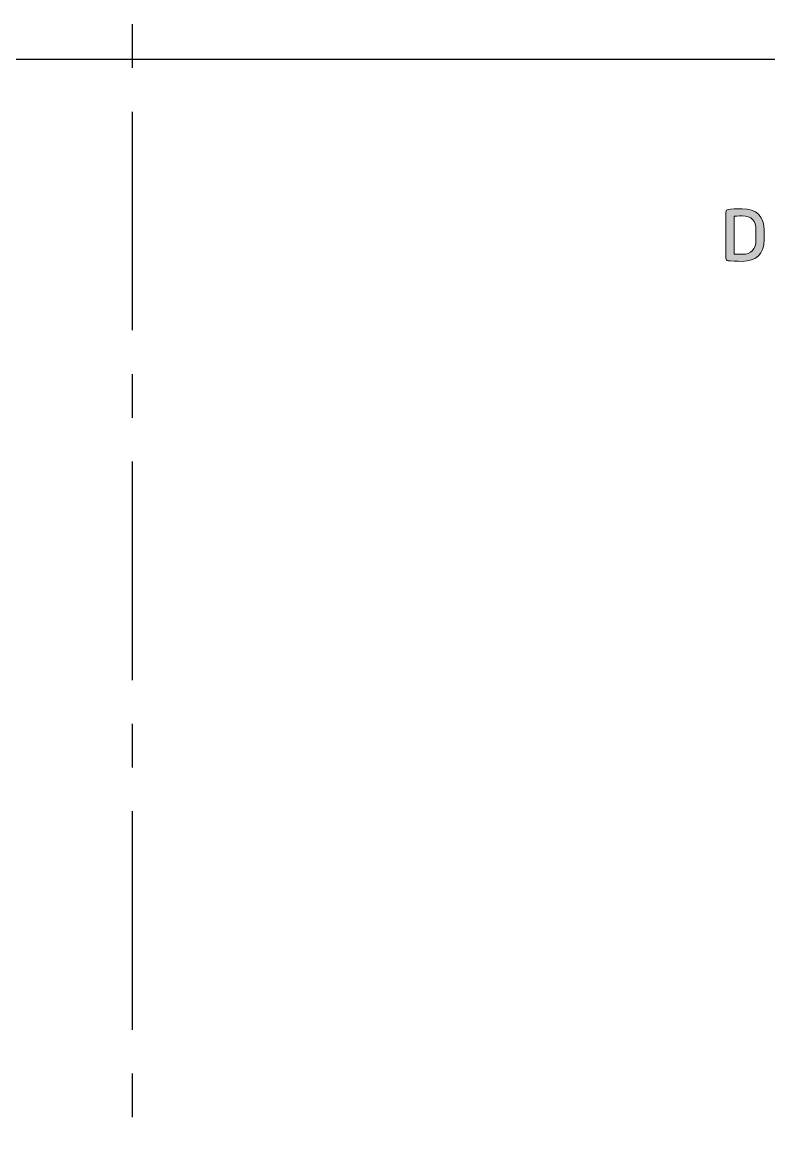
# Model space of a CAD drawing. Extents: x 16296675745 to 16296677481, y -37409619395 to -37409618123.
# Drawn here: x 16296676000.4 to 16296676043.1, y -37409618375.8 to -37409618312.3 of the extents above; entities that cross this region are included whole.
import ezdxf

# ---------------------------------------------------------------- set-up
doc = ezdxf.new("R2010")
doc.units = 0
doc.header["$LTSCALE"] = 10
doc.header["$MEASUREMENT"] = 0
doc.linetypes.add('CENTER', pattern=[2, 1.25, -0.25, 0.25, -0.25])
doc.layers.get('0').update_dxf_attribs({"linetype": 'CONTINUOUS'})
doc.layers.add('BODY', color=7, linetype='CONTINUOUS')
doc.layers.add('레이어 1', color=7, linetype='CONTINUOUS', lineweight=0)

msp = doc.modelspace()

# ---------------------------------------------------------------- hatches: boundary and pattern name
at = {"layer": '레이어 1'}
h = msp.add_hatch(color=7, dxfattribs=at)
h.dxf.hatch_style = 2
edge = h.paths.add_edge_path()
edge.add_spline(control_points=[(16296676042.38246, -37409618324.766983), (16296676042.38246, -37409618325.331192), (16296676042.12504, -37409618325.60569), (16296676041.595221, -37409618325.60569), (16296676041.595221, -37409618325.60569), (16296676041.232731, -37409618325.598991), (16296676041.13826, -37409618325.597343), (16296676041.13826, -37409618325.597343), (16296676041.13826, -37409618323.434029), (16296676041.13826, -37409618323.434029), (16296676041.32601, -37409618323.415382), (16296676041.592831, -37409618323.412247), (16296676041.59548, -37409618323.412247), (16296676042.13966, -37409618323.412247), (16296676042.38246, -37409618323.670776), (16296676042.38246, -37409618324.250214), (16296676042.38246, -37409618324.250214), (16296676042.38246, -37409618324.766983), (16296676042.38246, -37409618324.766983)], knot_values=[0, 0, 0, 0, 1, 1, 1, 2, 2, 2, 3, 3, 3, 4, 4, 4, 5, 5, 5, 6, 6, 6, 6], degree=3, periodic=0)
edge = h.paths.add_edge_path()
edge.add_spline(control_points=[(16296676041.595221, -37409618323.005859), (16296676041.3011, -37409618323.005859), (16296676040.919559, -37409618323.023918), (16296676040.794439, -37409618323.044052), (16296676040.71619, -37409618323.057182), (16296676040.666031, -37409618323.115669), (16296676040.666031, -37409618323.192947), (16296676040.666031, -37409618323.192947), (16296676040.666031, -37409618325.824692), (16296676040.666031, -37409618325.824692), (16296676040.666031, -37409618325.905701), (16296676040.716669, -37409618325.962692), (16296676040.798241, -37409618325.974022), (16296676040.91658, -37409618325.993713), (16296676041.296881, -37409618326.01162), (16296676041.595221, -37409618326.01162), (16296676042.41647, -37409618326.01162), (16296676042.85038, -37409618325.581078), (16296676042.85038, -37409618324.766983), (16296676042.85038, -37409618324.766983), (16296676042.85038, -37409618324.250214), (16296676042.85038, -37409618324.250214), (16296676042.85038, -37409618323.436119), (16296676042.41647, -37409618323.005859), (16296676041.595221, -37409618323.005859)], knot_values=[0, 0, 0, 0, 1, 1, 1, 2, 2, 2, 3, 3, 3, 4, 4, 4, 5, 5, 5, 6, 6, 6, 7, 7, 7, 8, 8, 8, 8], degree=3, periodic=0)

# ---------------------------------------------------------------- linework, layer by layer
at = {"color": 1, "linetype": 'CENTER'}
msp.add_line((16296676006.693979, -37409618297.456497), (16296676006.693979, -37409618413.956497), dxfattribs=at)
at = {"layer": 'BODY'}
msp.add_line((16296675939.693979, -37409618314.456497), (16296676073.693979, -37409618314.456497), dxfattribs=at)
at = {"layer": '레이어 1', "color": 7}
for points, knots in [([(16296676041.595221, -37409618323.005859), (16296676041.3011, -37409618323.005859), (16296676040.919559, -37409618323.023918), (16296676040.794439, -37409618323.044052), (16296676040.71619, -37409618323.057182), (16296676040.666031, -37409618323.115669), (16296676040.666031, -37409618323.192947), (16296676040.666031, -37409618323.192947), (16296676040.666031, -37409618325.824692), (16296676040.666031, -37409618325.824692), (16296676040.666031, -37409618325.905701), (16296676040.716669, -37409618325.962692), (16296676040.798241, -37409618325.974022), (16296676040.91658, -37409618325.993713), (16296676041.296881, -37409618326.01162), (16296676041.595221, -37409618326.01162), (16296676042.41647, -37409618326.01162), (16296676042.85038, -37409618325.581078), (16296676042.85038, -37409618324.766983), (16296676042.85038, -37409618324.766983), (16296676042.85038, -37409618324.250214), (16296676042.85038, -37409618324.250214), (16296676042.85038, -37409618323.436119), (16296676042.41647, -37409618323.005859), (16296676041.595221, -37409618323.005859)], [0, 0, 0, 0, 1, 1, 1, 2, 2, 2, 3, 3, 3, 4, 4, 4, 5, 5, 5, 6, 6, 6, 7, 7, 7, 8, 8, 8, 8]), ([(16296676042.38246, -37409618324.766983), (16296676042.38246, -37409618325.331192), (16296676042.12504, -37409618325.60569), (16296676041.595221, -37409618325.60569), (16296676041.595221, -37409618325.60569), (16296676041.232731, -37409618325.598991), (16296676041.13826, -37409618325.597343), (16296676041.13826, -37409618325.597343), (16296676041.13826, -37409618323.434029), (16296676041.13826, -37409618323.434029), (16296676041.32601, -37409618323.415382), (16296676041.592831, -37409618323.412247), (16296676041.59548, -37409618323.412247), (16296676042.13966, -37409618323.412247), (16296676042.38246, -37409618323.670776), (16296676042.38246, -37409618324.250214), (16296676042.38246, -37409618324.250214), (16296676042.38246, -37409618324.766983), (16296676042.38246, -37409618324.766983)], [0, 0, 0, 0, 1, 1, 1, 2, 2, 2, 3, 3, 3, 4, 4, 4, 5, 5, 5, 6, 6, 6, 6])]:
    msp.add_open_spline(points, degree=3, knots=knots, dxfattribs=at)

doc.saveas('drawing.dxf')
